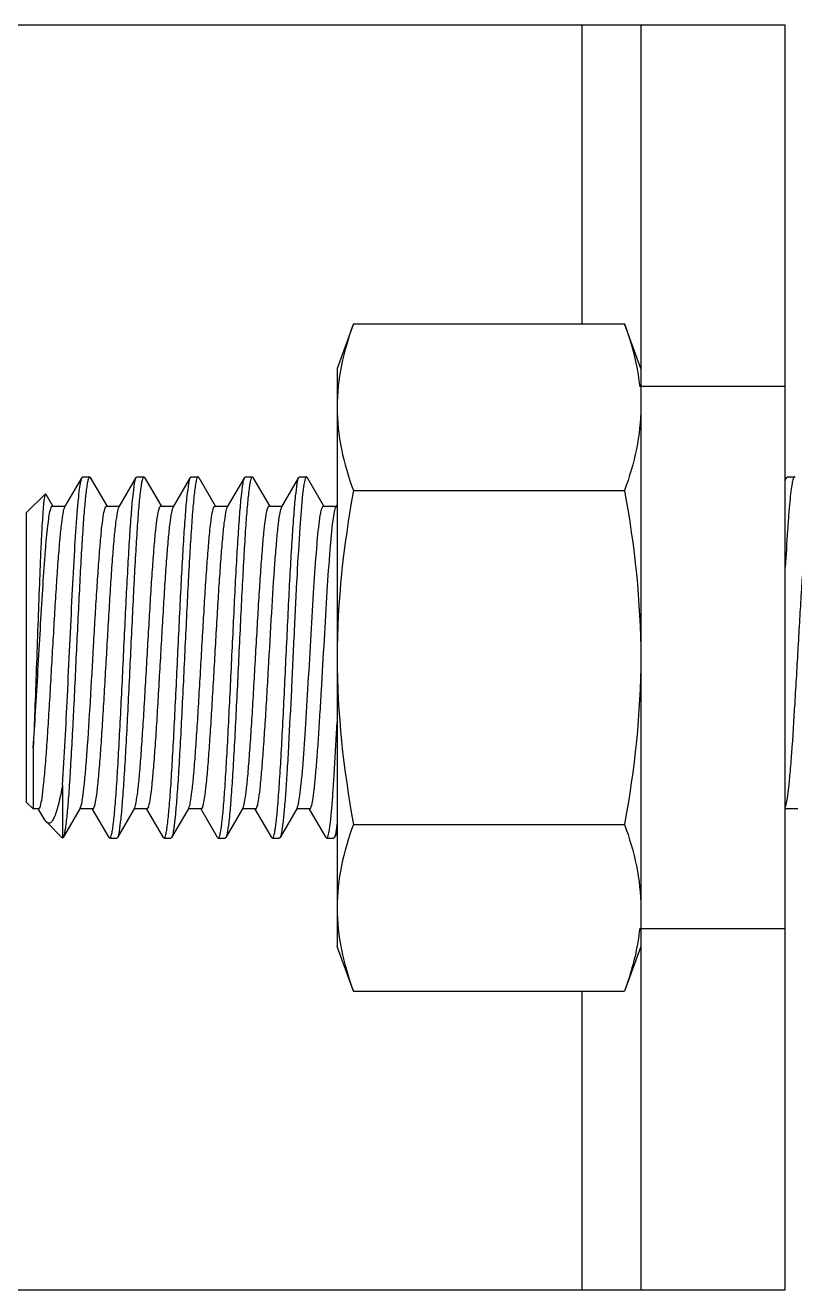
# Model space of a CAD drawing. Extents: x 27938 to 1507990, y 110129 to 923079.
# Drawn here: x 665494 to 665665.5, y 358033.5 to 358315.5 of the extents above; entities that cross this region are included whole.
import ezdxf

# ---------------------------------------------------------------- set-up
doc = ezdxf.new("R2010")
doc.units = 0
doc.header["$LTSCALE"] = 1000
doc.header["$MEASUREMENT"] = 0

msp = doc.modelspace()

# ---------------------------------------------------------------- linework, layer by layer
at = {"linetype": 'Continuous'}
for p, q in [((665663.39, 358315.46), (665318.54, 358315.46)), ((665618.01, 358315.46), (665618.01, 358248.91)), ((665631.17, 358315.46), (665631.17, 358033.55)), ((665663.39, 358033.55), (665663.39, 358315.46)), ((665567.14, 358248.91), (665563.51, 358238.94)), ((665567.14, 358248.91), (665627.54, 358248.91)), ((665631.17, 358238.94), (665627.54, 358248.91)), ((665563.51, 358238.94), (665563.51, 358110.06)), ((665663.39, 358234.91), (665631.17, 358234.91)), ((665502.85, 358208.09), (665506.67, 358214.64)), ((665506.67, 358214.64), (665506.82, 358214.77)), ((665506.82, 358214.77), (665508.34, 358214.77)), ((665506.82, 358214.77), (665508.34, 358214.77)), ((665508.34, 358214.77), (665508.31, 358214.77)), ((665508.5, 358214.64), (665508.34, 358214.77)), ((665508.5, 358214.64), (665512.17, 358208.29)), ((665514.94, 358208.09), (665518.75, 358214.64)), ((665518.75, 358214.64), (665518.91, 358214.77)), ((665518.91, 358214.77), (665520.42, 358214.77)), ((665518.91, 358214.77), (665520.42, 358214.77)), ((665520.42, 358214.77), (665520.4, 358214.77)), ((665520.58, 358214.64), (665520.42, 358214.77)), ((665520.58, 358214.64), (665524.26, 358208.29)), ((665527.02, 358208.09), (665530.83, 358214.64)), ((665530.83, 358214.64), (665530.99, 358214.77)), ((665530.99, 358214.77), (665532.5, 358214.77)), ((665530.99, 358214.77), (665532.5, 358214.77)), ((665532.5, 358214.77), (665532.48, 358214.77)), ((665532.66, 358214.64), (665532.5, 358214.77)), ((665532.66, 358214.64), (665536.34, 358208.29)), ((665539.1, 358208.09), (665542.91, 358214.64)), ((665542.91, 358214.64), (665543.07, 358214.77)), ((665543.07, 358214.77), (665544.58, 358214.77)), ((665543.07, 358214.77), (665544.58, 358214.77)), ((665544.58, 358214.77), (665544.56, 358214.77)), ((665544.74, 358214.64), (665544.58, 358214.77)), ((665544.74, 358214.64), (665548.42, 358208.29)), ((665551.18, 358208.09), (665554.99, 358214.64)), ((665554.99, 358214.64), (665555.15, 358214.77)), ((665555.15, 358214.77), (665556.66, 358214.77)), ((665555.15, 358214.77), (665556.66, 358214.77)), ((665556.82, 358214.64), (665556.66, 358214.77)), ((665556.82, 358214.64), (665560.5, 358208.29)), ((665663.39, 358214.05), (665663.73, 358214.64)), ((665663.73, 358214.64), (665663.89, 358214.77)), ((665663.89, 358214.77), (665665.4, 358214.77)), ((665663.89, 358214.77), (665665.4, 358214.77)), ((665665.4, 358214.77), (665665.38, 358214.77)), ((665665.56, 358214.64), (665665.4, 358214.77)), ((665494.24, 358206.72), (665498.47, 358210.94)), ((665498.58, 358210.9), (665498.47, 358210.94)), ((665498.58, 358210.9), (665500.09, 358208.29)), ((665567.14, 358211.7), (665627.54, 358211.7)), ((665500.02, 358208.25), (665502.95, 358208.25)), ((665512.1, 358208.25), (665515.03, 358208.25)), ((665524.19, 358208.25), (665527.11, 358208.25)), ((665536.27, 358208.25), (665539.19, 358208.25)), ((665548.35, 358208.25), (665551.28, 358208.25)), ((665551.08, 358207.88), (665551.18, 358208.09)), ((665560.43, 358208.25), (665563.36, 358208.25)), ((665563.26, 358208.09), (665563.51, 358208.51)), ((665494.24, 358206.72), (665494.24, 358142.28)), ((665495.77, 358154.35), (665495.77, 358140.75)), ((665502.3, 358146.06), (665502.3, 358134.23)), ((665494.24, 358142.28), (665495.77, 358140.75)), ((665497, 358140.75), (665495.77, 358140.75)), ((665498.28, 358138.39), (665496.93, 358140.71)), ((665506.25, 358140.92), (665502.45, 358134.37)), ((665509.08, 358140.75), (665506.16, 358140.75)), ((665506.25, 358140.92), (665506.36, 358141.16)), ((665512.71, 358134.36), (665509.01, 358140.71)), ((665518.33, 358140.92), (665514.54, 358134.37)), ((665521.17, 358140.75), (665518.24, 358140.75)), ((665524.79, 358134.36), (665521.09, 358140.71)), ((665530.42, 358140.92), (665526.62, 358134.37)), ((665533.25, 358140.75), (665530.32, 358140.75)), ((665536.87, 358134.36), (665533.18, 358140.71)), ((665542.5, 358140.92), (665538.7, 358134.37)), ((665545.33, 358140.75), (665542.4, 358140.75)), ((665548.95, 358134.36), (665545.26, 358140.71)), ((665554.58, 358140.92), (665550.78, 358134.37)), ((665557.41, 358140.75), (665554.48, 358140.75)), ((665561.03, 358134.36), (665557.34, 358140.71)), ((665666.15, 358140.75), (665663.39, 358140.75)), ((665498.7, 358137.83), (665498.28, 358138.39)), ((665498.7, 358137.83), (665502.3, 358134.23)), ((665567.14, 358137.3), (665627.54, 358137.3)), ((665563.51, 358135.48), (665562.86, 358134.37)), ((665502.45, 358134.37), (665502.3, 358134.23)), ((665512.71, 358134.36), (665512.86, 358134.23)), ((665512.86, 358134.23), (665514.38, 358134.23)), ((665512.86, 358134.23), (665514.38, 358134.23)), ((665512.86, 358134.23), (665512.89, 358134.23)), ((665514.54, 358134.37), (665514.38, 358134.23)), ((665524.79, 358134.36), (665524.95, 358134.23)), ((665524.95, 358134.23), (665526.46, 358134.23)), ((665524.95, 358134.23), (665526.46, 358134.23)), ((665524.95, 358134.23), (665524.97, 358134.23)), ((665526.62, 358134.37), (665526.46, 358134.23)), ((665536.87, 358134.36), (665537.03, 358134.23)), ((665537.03, 358134.23), (665538.54, 358134.23)), ((665537.03, 358134.23), (665538.54, 358134.23)), ((665537.03, 358134.23), (665537.05, 358134.23)), ((665538.7, 358134.37), (665538.54, 358134.23)), ((665548.95, 358134.36), (665549.11, 358134.23)), ((665549.11, 358134.23), (665550.62, 358134.23)), ((665549.11, 358134.23), (665550.62, 358134.23)), ((665549.11, 358134.23), (665549.13, 358134.23)), ((665550.78, 358134.37), (665550.62, 358134.23)), ((665561.03, 358134.36), (665561.19, 358134.23)), ((665561.19, 358134.23), (665562.71, 358134.23)), ((665561.19, 358134.23), (665562.71, 358134.23)), ((665561.19, 358134.23), (665561.21, 358134.23)), ((665562.86, 358134.37), (665562.71, 358134.23)), ((665631.17, 358114.09), (665663.39, 358114.09)), ((665567.14, 358100.1), (665563.51, 358110.06)), ((665631.17, 358110.06), (665627.54, 358100.1)), ((665567.14, 358100.1), (665627.54, 358100.1)), ((665618.01, 358100.1), (665618.01, 358033.55)), ((665318.54, 358033.55), (665663.39, 358033.55))]:
    msp.add_line(p, q, dxfattribs=at)
for points, knots in [([(665567.14, 358248.91), (665566.04, 358245.89), (665564.21, 358239.79), (665563.51, 358233.43), (665563.51, 358230.3)], [0, 0, 0, 0, 0.506411, 1, 1, 1, 1]), ([(665627.54, 358248.91), (665627.96, 358247.75), (665629.51, 358243.19), (665630.57, 358238.45), (665630.93, 358234.88)], [0, 0, 0, 0, 0.25454, 1, 1, 1, 1]), ([(665563.51, 358230.3), (665563.51, 358227.17), (665564.21, 358220.82), (665566.04, 358214.72), (665567.14, 358211.7)], [0, 0, 0, 0, 0.493589, 1, 1, 1, 1]), ([(665631.17, 358230.3), (665631.17, 358227.17), (665630.47, 358220.82), (665628.64, 358214.72), (665627.54, 358211.7)], [0, 0, 0, 0, 0.493589, 1, 1, 1, 1]), ([(665502.3, 358146.06), (665502.74, 358152.66), (665503.26, 358163.05), (665503.93, 358177.17), (665504.45, 358188.02), (665504.97, 358197.79), (665505.42, 358204.89), (665505.82, 358209.45), (665506.07, 358211.86), (665506.34, 358213.5), (665506.51, 358214.37), (665506.67, 358214.64)], [0, 0, 0, 0, 0.288558, 0.45413, 0.616509, 0.762715, 0.881069, 0.926757, 0.962188, 0.986703, 1, 1, 1, 1]), ([(665508.31, 358214.77), (665508.22, 358214.75), (665508.08, 358214.45), (665507.93, 358213.91), (665507.76, 358213.01), (665507.5, 358211.2), (665507.2, 358208.15), (665506.86, 358203.69), (665506.52, 358198.23), (665506.17, 358191.98), (665505.83, 358185.13), (665505.36, 358175.5), (665504.81, 358163.78), (665504.24, 358152.68), (665503.75, 358144.99), (665503.41, 358140.59), (665503.07, 358137.34), (665502.82, 358135.57), (665502.65, 358134.91)], [0, 0, 0, 0, 0.003459, 0.010697, 0.021985, 0.037294, 0.07952, 0.136044, 0.204986, 0.284036, 0.370529, 0.46155, 0.644849, 0.809404, 0.877597, 0.933236, 0.974471, 1, 1, 1, 1]), ([(665512.89, 358134.23), (665512.98, 358134.25), (665513.13, 358134.58), (665513.29, 358135.14), (665513.46, 358136.11), (665513.73, 358138.04), (665514.03, 358141.28), (665514.39, 358146.03), (665514.74, 358151.81), (665515.1, 358158.41), (665515.46, 358165.59), (665515.82, 358173.09), (665516.18, 358180.65), (665516.54, 358187.98), (665516.9, 358194.82), (665517.25, 358200.94), (665517.61, 358206.08), (665517.93, 358210.12), (665518.32, 358212.81), (665518.51, 358214.23), (665518.75, 358214.64)], [0, 0, 0, 0, 0.003604, 0.011244, 0.023189, 0.039398, 0.084082, 0.143773, 0.216344, 0.299191, 0.389329, 0.483504, 0.578314, 0.670341, 0.756264, 0.832984, 0.897741, 0.948218, 0.982646, 1, 1, 1, 1]), ([(665520.4, 358214.77), (665520.3, 358214.75), (665520.15, 358214.42), (665520, 358213.86), (665519.82, 358212.89), (665519.56, 358210.96), (665519.25, 358207.72), (665518.9, 358202.97), (665518.54, 358197.19), (665518.18, 358190.6), (665517.83, 358183.42), (665517.47, 358175.91), (665517.11, 358168.36), (665516.75, 358161.03), (665516.39, 358154.19), (665516.03, 358148.07), (665515.67, 358142.93), (665515.35, 358138.89), (665514.97, 358136.2), (665514.77, 358134.77), (665514.54, 358134.37)], [0, 0, 0, 0, 0.00361, 0.011255, 0.023204, 0.039415, 0.084097, 0.143782, 0.216344, 0.299179, 0.3893, 0.483457, 0.578255, 0.670276, 0.756195, 0.832914, 0.897677, 0.94817, 0.982621, 1, 1, 1, 1]), ([(665524.97, 358134.23), (665525.06, 358134.25), (665525.21, 358134.58), (665525.37, 358135.14), (665525.55, 358136.11), (665525.81, 358138.04), (665526.12, 358141.28), (665526.47, 358146.03), (665526.82, 358151.81), (665527.18, 358158.41), (665527.54, 358165.59), (665527.9, 358173.09), (665528.26, 358180.65), (665528.62, 358187.98), (665528.98, 358194.82), (665529.33, 358200.94), (665529.69, 358206.08), (665530.01, 358210.12), (665530.4, 358212.81), (665530.59, 358214.23), (665530.83, 358214.64)], [0, 0, 0, 0, 0.003605, 0.011246, 0.023192, 0.039401, 0.084087, 0.143779, 0.216351, 0.299198, 0.389337, 0.483511, 0.57832, 0.670346, 0.756268, 0.832988, 0.897743, 0.948218, 0.982646, 1, 1, 1, 1]), ([(665532.48, 358214.77), (665532.38, 358214.75), (665532.23, 358214.42), (665532.08, 358213.86), (665531.9, 358212.89), (665531.64, 358210.96), (665531.33, 358207.72), (665530.98, 358202.97), (665530.62, 358197.19), (665530.27, 358190.6), (665529.91, 358183.42), (665529.55, 358175.91), (665529.19, 358168.36), (665528.83, 358161.03), (665528.47, 358154.19), (665528.12, 358148.07), (665527.75, 358142.93), (665527.43, 358138.89), (665527.05, 358136.2), (665526.85, 358134.77), (665526.62, 358134.37)], [0, 0, 0, 0, 0.00361, 0.011255, 0.023204, 0.039415, 0.084097, 0.143781, 0.216343, 0.299178, 0.389299, 0.483456, 0.578254, 0.670275, 0.756194, 0.832913, 0.897677, 0.94817, 0.982621, 1, 1, 1, 1]), ([(665537.05, 358134.23), (665537.14, 358134.25), (665537.3, 358134.58), (665537.45, 358135.14), (665537.63, 358136.11), (665537.89, 358138.04), (665538.2, 358141.28), (665538.55, 358146.03), (665538.91, 358151.81), (665539.26, 358158.41), (665539.62, 358165.59), (665539.98, 358173.09), (665540.34, 358180.65), (665540.7, 358187.98), (665541.06, 358194.82), (665541.41, 358200.94), (665541.78, 358206.08), (665542.1, 358210.12), (665542.48, 358212.81), (665542.68, 358214.23), (665542.91, 358214.64)], [0, 0, 0, 0, 0.003605, 0.011246, 0.023192, 0.039402, 0.084089, 0.143781, 0.216352, 0.2992, 0.389339, 0.483513, 0.578322, 0.670347, 0.756269, 0.832988, 0.897743, 0.948219, 0.982646, 1, 1, 1, 1]), ([(665544.56, 358214.77), (665544.47, 358214.75), (665544.32, 358214.42), (665544.16, 358213.86), (665543.98, 358212.89), (665543.72, 358210.96), (665543.41, 358207.72), (665543.06, 358202.97), (665542.71, 358197.19), (665542.35, 358190.6), (665541.99, 358183.42), (665541.63, 358175.91), (665541.27, 358168.36), (665540.91, 358161.03), (665540.55, 358154.19), (665540.2, 358148.07), (665539.83, 358142.93), (665539.52, 358138.89), (665539.13, 358136.2), (665538.93, 358134.77), (665538.7, 358134.37)], [0, 0, 0, 0, 0.00361, 0.011255, 0.023204, 0.039415, 0.084096, 0.143781, 0.216343, 0.299178, 0.389299, 0.483455, 0.578253, 0.670274, 0.756194, 0.832913, 0.897676, 0.948169, 0.98262, 1, 1, 1, 1]), ([(665549.13, 358134.23), (665549.23, 358134.25), (665549.38, 358134.58), (665549.53, 358135.14), (665549.71, 358136.11), (665549.97, 358138.04), (665550.28, 358141.28), (665550.63, 358146.03), (665550.99, 358151.81), (665551.35, 358158.41), (665551.7, 358165.59), (665552.06, 358173.09), (665552.42, 358180.65), (665552.78, 358187.98), (665553.14, 358194.82), (665553.5, 358200.94), (665553.86, 358206.08), (665554.18, 358210.12), (665554.56, 358212.81), (665554.76, 358214.23), (665554.99, 358214.64)], [0, 0, 0, 0, 0.003605, 0.011246, 0.023193, 0.039403, 0.08409, 0.143783, 0.216354, 0.299202, 0.389341, 0.483515, 0.578323, 0.670348, 0.75627, 0.832989, 0.897744, 0.948219, 0.982646, 1, 1, 1, 1]), ([(665556.38, 358214.34), (665556.25, 358213.92), (665556.04, 358212.78), (665555.9, 358211.64), (665555.82, 358210.93)], [0, 0, 0, 0, 0.381853, 1, 1, 1, 1]), ([(665556.66, 358214.77), (665556.64, 358214.77), (665556.47, 358214.69), (665556.43, 358214.49), (665556.38, 358214.34)], [0, 0, 0, 0, 0.141686, 1, 1, 1, 1]), ([(665665.38, 358214.77), (665665.23, 358214.73), (665665.06, 358214.11), (665664.82, 358213.14), (665664.6, 358211.37), (665664.35, 358209.07), (665664.11, 358206.16), (665663.77, 358201.29), (665663.54, 358197.38), (665663.39, 358194.62)], [0, 0, 0, 0, 0.023088, 0.076942, 0.162256, 0.277921, 0.422109, 0.592457, 1, 1, 1, 1]), ([(665498.46, 358210.94), (665498.34, 358210.82), (665498.28, 358210.22), (665498.09, 358209.13), (665497.96, 358207.36), (665497.79, 358205.04), (665497.63, 358202.16), (665497.4, 358197.39), (665497.12, 358190.51), (665496.8, 358181.54), (665496.47, 358172.14), (665496.14, 358163.02), (665495.9, 358157.13), (665495.77, 358154.35)], [0, 0, 0, 0, 0.009173, 0.029347, 0.060391, 0.101835, 0.152988, 0.212953, 0.354877, 0.517215, 0.687692, 0.853036, 1, 1, 1, 1]), ([(665555.82, 358210.93), (665555.54, 358208.46), (665555.1, 358202.46), (665554.51, 358192.3), (665553.92, 358180.25), (665553.32, 358167.59), (665552.81, 358157.27), (665552.38, 358149.72), (665552.07, 358144.95), (665551.76, 358140.98), (665551.48, 358137.88), (665551.16, 358135.79), (665550.97, 358134.69), (665550.78, 358134.37)], [0, 0, 0, 0, 0.097413, 0.234815, 0.397699, 0.568819, 0.73005, 0.801523, 0.864307, 0.916739, 0.957442, 0.985378, 1, 1, 1, 1]), ([(665495.77, 358154.35), (665495.96, 358157.07), (665496.33, 358162.81), (665496.84, 358171.64), (665497.35, 358180.69), (665497.86, 358189.27), (665498.3, 358195.83), (665498.67, 358200.35), (665498.93, 358203.05), (665499.18, 358205.18), (665499.45, 358206.82), (665499.65, 358207.68), (665499.88, 358208.25), (665500.02, 358208.25)], [0, 0, 0, 0, 0.150782, 0.318318, 0.489969, 0.652746, 0.794352, 0.853795, 0.904124, 0.94441, 0.973938, 0.992299, 1, 1, 1, 1]), ([(665497, 358140.75), (665497.08, 358140.75), (665497.26, 358140.99), (665497.5, 358141.77), (665497.82, 358143.55), (665498.15, 358146.43), (665498.5, 358150.35), (665498.85, 358155.13), (665499.21, 358160.62), (665499.57, 358166.6), (665500.05, 358174.95), (665500.51, 358183.22), (665501.01, 358191.12), (665501.36, 358196.29), (665501.72, 358200.66), (665502.05, 358204.12), (665502.42, 358206.47), (665502.64, 358207.72), (665502.85, 358208.09)], [0, 0, 0, 0, 0.003516, 0.010772, 0.037949, 0.081609, 0.140308, 0.211978, 0.294061, 0.383613, 0.477416, 0.664254, 0.750571, 0.827952, 0.893624, 0.945254, 0.981055, 1, 1, 1, 1]), ([(665506.36, 358141.16), (665506.54, 358141.66), (665506.79, 358143.07), (665507.14, 358145.69), (665507.47, 358149.32), (665507.97, 358155.75), (665508.55, 358165.12), (665509.11, 358175.04), (665509.58, 358183.22), (665509.93, 358189.04), (665510.29, 358194.36), (665510.63, 358198.99), (665510.98, 358202.78), (665511.3, 358205.56), (665511.62, 358207.27), (665511.85, 358208.02), (665512.03, 358208.25), (665512.1, 358208.25)], [0, 0, 0, 0, 0.023549, 0.063214, 0.117783, 0.185416, 0.35021, 0.535036, 0.627046, 0.714525, 0.794449, 0.864058, 0.92096, 0.96323, 0.989531, 0.996563, 1, 1, 1, 1]), ([(665509.08, 358140.75), (665509.16, 358140.75), (665509.34, 358140.99), (665509.58, 358141.77), (665509.9, 358143.55), (665510.23, 358146.43), (665510.58, 358150.35), (665510.94, 358155.13), (665511.29, 358160.62), (665511.65, 358166.6), (665512.13, 358174.95), (665512.6, 358183.22), (665513.09, 358191.12), (665513.44, 358196.29), (665513.8, 358200.66), (665514.13, 358204.12), (665514.5, 358206.47), (665514.72, 358207.72), (665514.94, 358208.09)], [0, 0, 0, 0, 0.003516, 0.010771, 0.037949, 0.081609, 0.140308, 0.211978, 0.294061, 0.383613, 0.477416, 0.664254, 0.750572, 0.827952, 0.893624, 0.945254, 0.981055, 1, 1, 1, 1]), ([(665518.33, 358140.92), (665518.55, 358141.29), (665518.77, 358142.54), (665519.14, 358144.89), (665519.47, 358148.34), (665519.83, 358152.72), (665520.18, 358157.89), (665520.67, 358165.79), (665521.14, 358174.06), (665521.62, 358182.41), (665521.98, 358188.39), (665522.33, 358193.87), (665522.69, 358198.65), (665523.04, 358202.57), (665523.37, 358205.45), (665523.69, 358207.24), (665523.93, 358208.01), (665524.11, 358208.25), (665524.19, 358208.25)], [0, 0, 0, 0, 0.018976, 0.054803, 0.106453, 0.172139, 0.249526, 0.335844, 0.522668, 0.616459, 0.705997, 0.788066, 0.859722, 0.918409, 0.962059, 0.989231, 0.996484, 1, 1, 1, 1]), ([(665521.17, 358140.75), (665521.24, 358140.75), (665521.42, 358140.99), (665521.66, 358141.77), (665521.98, 358143.55), (665522.31, 358146.43), (665522.66, 358150.35), (665523.02, 358155.13), (665523.38, 358160.62), (665523.73, 358166.6), (665524.21, 358174.95), (665524.68, 358183.22), (665525.17, 358191.12), (665525.52, 358196.29), (665525.88, 358200.66), (665526.21, 358204.12), (665526.58, 358206.47), (665526.8, 358207.72), (665527.02, 358208.09)], [0, 0, 0, 0, 0.003517, 0.010771, 0.037949, 0.081609, 0.140308, 0.211979, 0.294062, 0.383613, 0.477416, 0.664254, 0.750571, 0.827951, 0.893623, 0.945253, 0.981055, 1, 1, 1, 1]), ([(665530.42, 358140.92), (665530.63, 358141.29), (665530.85, 358142.54), (665531.22, 358144.89), (665531.55, 358148.34), (665531.91, 358152.72), (665532.26, 358157.89), (665532.75, 358165.79), (665533.22, 358174.06), (665533.7, 358182.41), (665534.06, 358188.39), (665534.41, 358193.87), (665534.77, 358198.65), (665535.12, 358202.57), (665535.45, 358205.45), (665535.77, 358207.24), (665536.01, 358208.01), (665536.19, 358208.25), (665536.27, 358208.25)], [0, 0, 0, 0, 0.018976, 0.054803, 0.106454, 0.17214, 0.249527, 0.335846, 0.52267, 0.61646, 0.705997, 0.788065, 0.859721, 0.918408, 0.962058, 0.98923, 0.996485, 1, 1, 1, 1]), ([(665533.25, 358140.75), (665533.33, 358140.75), (665533.5, 358140.99), (665533.74, 358141.77), (665534.06, 358143.55), (665534.39, 358146.43), (665534.75, 358150.35), (665535.1, 358155.13), (665535.46, 358160.62), (665535.82, 358166.6), (665536.29, 358174.95), (665536.76, 358183.22), (665537.25, 358191.12), (665537.61, 358196.29), (665537.96, 358200.66), (665538.29, 358204.12), (665538.66, 358206.47), (665538.88, 358207.72), (665539.1, 358208.09)], [0, 0, 0, 0, 0.003514, 0.010772, 0.03795, 0.08161, 0.140308, 0.211978, 0.294061, 0.383612, 0.477415, 0.664253, 0.750571, 0.827952, 0.893624, 0.945254, 0.981055, 1, 1, 1, 1]), ([(665542.5, 358140.92), (665542.71, 358141.29), (665542.94, 358142.54), (665543.3, 358144.89), (665543.63, 358148.34), (665543.99, 358152.72), (665544.35, 358157.89), (665544.84, 358165.79), (665545.3, 358174.06), (665545.78, 358182.41), (665546.14, 358188.39), (665546.5, 358193.87), (665546.85, 358198.65), (665547.2, 358202.57), (665547.53, 358205.45), (665547.85, 358207.24), (665548.09, 358208.01), (665548.27, 358208.25), (665548.35, 358208.25)], [0, 0, 0, 0, 0.018976, 0.054803, 0.106453, 0.172139, 0.249526, 0.335844, 0.522668, 0.61646, 0.705997, 0.788066, 0.859722, 0.918409, 0.962059, 0.989231, 0.996485, 1, 1, 1, 1]), ([(665545.33, 358140.75), (665545.41, 358140.75), (665545.58, 358140.98), (665545.82, 358141.73), (665546.13, 358143.46), (665546.46, 358146.25), (665546.8, 358150.06), (665547.15, 358154.7), (665547.5, 358160.04), (665547.86, 358165.88), (665548.33, 358174.08), (665548.89, 358184.01), (665549.47, 358193.38), (665549.97, 358199.81), (665550.31, 358203.41), (665550.65, 358206), (665550.9, 358207.4), (665551.08, 358207.88)], [0, 0, 0, 0, 0.003447, 0.010504, 0.036907, 0.07934, 0.136454, 0.206305, 0.286482, 0.374206, 0.466428, 0.651492, 0.816161, 0.883565, 0.937789, 0.976999, 1, 1, 1, 1]), ([(665559.58, 358205.03), (665559.65, 358205.5), (665559.76, 358206.3), (665559.97, 358207.33), (665560.13, 358207.91), (665560.33, 358208.25), (665560.43, 358208.25)], [0, 0, 0, 0, 0.417027, 0.722093, 0.91306, 1, 1, 1, 1]), ([(665562.61, 358205.03), (665562.69, 358205.7), (665562.87, 358206.72), (665563.08, 358207.77), (665563.26, 358208.09)], [0, 0, 0, 0, 0.64784, 1, 1, 1, 1]), ([(665663.39, 358141.06), (665663.58, 358141.51), (665663.82, 358142.87), (665664.17, 358145.4), (665664.51, 358148.96), (665665.01, 358155.36), (665665.59, 358164.74), (665666.16, 358174.69), (665666.63, 358182.93), (665666.98, 358188.81), (665667.34, 358194.19), (665667.69, 358198.87), (665668.04, 358202.71), (665668.36, 358205.52), (665668.68, 358207.26), (665668.92, 358208.02), (665669.09, 358208.25), (665669.17, 358208.25)], [0, 0, 0, 0, 0.021934, 0.060252, 0.1138, 0.180755, 0.345177, 0.530709, 0.623344, 0.711545, 0.792219, 0.862544, 0.920069, 0.962821, 0.989426, 0.996537, 1, 1, 1, 1]), ([(665554.58, 358140.92), (665554.75, 358141.21), (665554.96, 358142.18), (665555.26, 358144), (665555.55, 358146.64), (665556, 358151.53), (665556.51, 358158.99), (665557.1, 358168.96), (665557.69, 358179.51), (665558.28, 358189.54), (665558.87, 358197.99), (665559.31, 358202.97), (665559.58, 358205.03)], [0, 0, 0, 0, 0.015991, 0.045014, 0.086536, 0.139531, 0.27419, 0.434995, 0.605144, 0.76684, 0.903184, 1, 1, 1, 1]), ([(665557.41, 358140.75), (665557.48, 358140.75), (665557.63, 358140.93), (665557.85, 358141.55), (665558.13, 358142.96), (665558.43, 358145.26), (665558.74, 358148.41), (665559.06, 358152.29), (665559.38, 358156.81), (665559.69, 358161.82), (665560.13, 358169.1), (665560.65, 358178.31), (665561.25, 358188.78), (665561.86, 358197.65), (665562.32, 358202.88), (665562.61, 358205.03)], [0, 0, 0, 0, 0.003125, 0.009234, 0.031868, 0.068302, 0.117635, 0.178513, 0.24923, 0.32779, 0.411973, 0.587575, 0.756267, 0.899071, 1, 1, 1, 1]), ([(665561.21, 358134.23), (665561.28, 358134.25), (665561.4, 358134.44), (665561.61, 358135.06), (665561.85, 358136.43), (665562.12, 358138.66), (665562.39, 358141.7), (665562.67, 358145.46), (665563.07, 358151.68), (665563.33, 358156.64), (665563.51, 358160.12)], [0, 0, 0, 0, 0.007842, 0.023029, 0.077823, 0.164939, 0.282689, 0.428541, 0.599299, 1, 1, 1, 1]), ([(665502.3, 358146.06), (665502.04, 358144.67), (665501.66, 358142.73), (665501.03, 358140.41), (665500.6, 358139.15), (665500.16, 358138.26), (665499.73, 358137.66), (665499.13, 358137.47), (665498.83, 358137.7), (665498.7, 358137.83)], [0, 0, 0, 0, 0.427991, 0.594855, 0.728399, 0.828419, 0.897176, 0.945337, 1, 1, 1, 1]), ([(665563.51, 358137.7), (665563.42, 358136.96), (665563.25, 358135.85), (665563.06, 358134.7), (665562.86, 358134.37)], [0, 0, 0, 0, 0.657878, 1, 1, 1, 1]), ([(665567.14, 358137.3), (665566.04, 358134.28), (665564.21, 358128.18), (665563.51, 358121.83), (665563.51, 358118.7)], [0, 0, 0, 0, 0.506411, 1, 1, 1, 1]), ([(665627.54, 358137.3), (665628.64, 358134.28), (665630.47, 358128.18), (665631.17, 358121.83), (665631.17, 358118.7)], [0, 0, 0, 0, 0.506411, 1, 1, 1, 1]), ([(665502.65, 358134.91), (665502.63, 358134.85), (665502.58, 358134.66), (665502.52, 358134.48), (665502.45, 358134.37)], [0, 0, 0, 0, 0.313034, 1, 1, 1, 1]), ([(665563.51, 358118.7), (665563.51, 358115.57), (665564.21, 358109.21), (665566.04, 358103.11), (665567.14, 358100.1)], [0, 0, 0, 0, 0.493589, 1, 1, 1, 1]), ([(665630.93, 358114.12), (665630.81, 358112.94), (665630.14, 358108.17), (665628.78, 358103.51), (665627.54, 358100.1)], [0, 0, 0, 0, 0.246329, 1, 1, 1, 1])]:
    msp.add_open_spline(points, degree=3, knots=knots, dxfattribs=at)
for points in [[(665567.14, 358211.7), (665564.91, 358199.45), (665563.51, 358186.96), (665563.51, 358174.5)], [(665627.54, 358211.7), (665629.77, 358199.45), (665631.17, 358186.96), (665631.17, 358174.5)], [(665563.51, 358174.5), (665563.51, 358162.04), (665564.91, 358149.56), (665567.14, 358137.3)], [(665631.17, 358174.5), (665631.17, 358162.04), (665629.77, 358149.56), (665627.54, 358137.3)]]:
    msp.add_open_spline(points, degree=3, dxfattribs=at)

doc.saveas('drawing.dxf')
